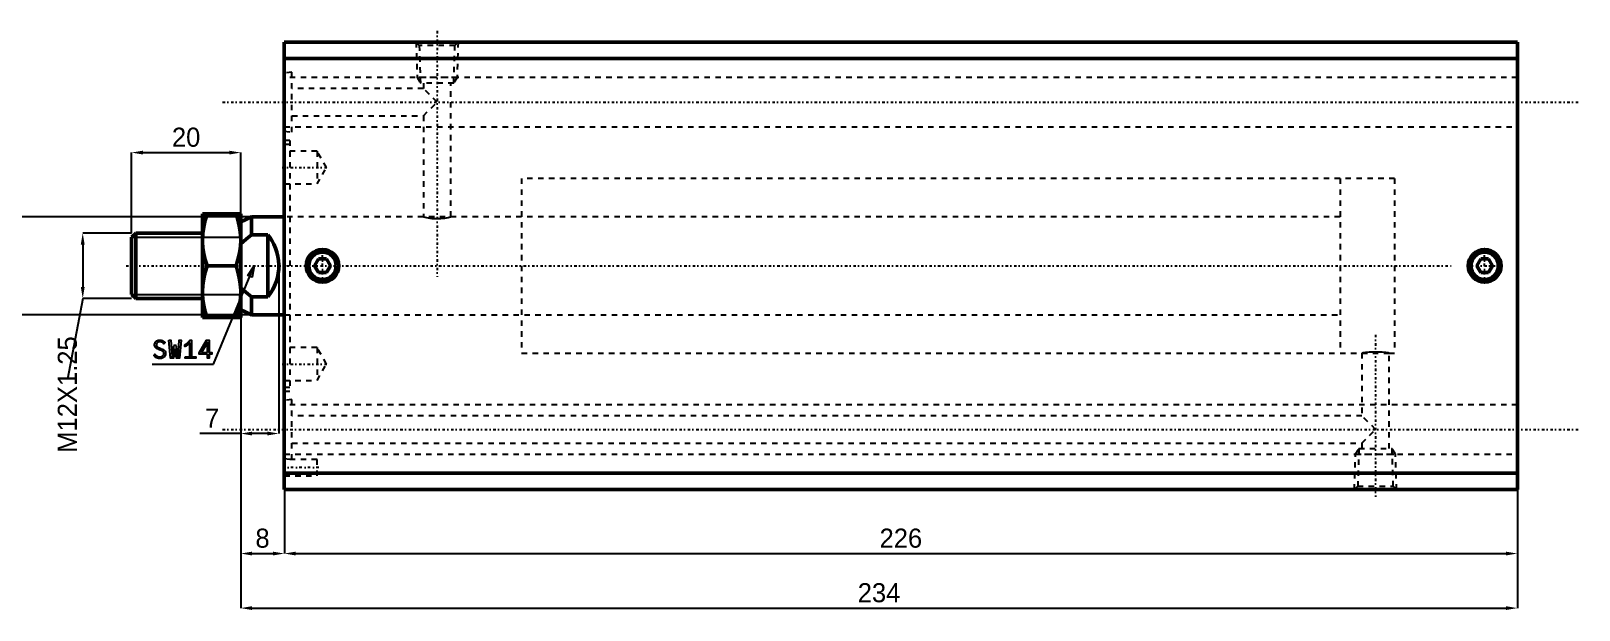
# Model space of a CAD drawing. Header units: millimetres. Extents: x -52 to 387, y -356 to 56.
# Drawn here: x 103.6 to 387.3, y -61.3 to 44.8 of the extents above; entities that cross this region are included whole.
import ezdxf

# ---------------------------------------------------------------- set-up
doc = ezdxf.new("R2010")
doc.units = ezdxf.units.MM
doc.linetypes.add('Center', pattern=[1.5, 0.45, -0.5, 0.05, -0.5])
doc.linetypes.add('Dashed', pattern=[2, 1, -1])
for name, color, linetype, lineweight in [('2d ConnectionPoints', 7, 'Continuous', 50), ('AM_0', 7, 'Continuous', 50), ('AM_5', 3, 'Continuous', 25), ('AM_7', 7, 'Center', 25), ('AM_9', 6, 'Dashed', 25)]:
    doc.layers.add(name, color=color, linetype=linetype, lineweight=lineweight)
doc.dimstyles.new('ISO-25', dxfattribs={"dimtxt": 2.5, "dimasz": 2.5, "dimexe": 1.25, "dimexo": 0.625, "dimtad": 1, "dimtxsty": 'Standard', "dimcen": 2.5, "dimadec": 0, "dimazin": 0, "dimtfac": 1, "dimtmove": 0, "dimatfit": 3, "dimfxl": 1, "dimarcsym": 0})

# ---------------------------------------------------------------- blocks, each defined once
blk = doc.blocks.new('1_JEXP_32_150ST_EX_rod_0_in_JEXP_FC_H_32_150ST_EX__0__2')
at = {"layer": 'AM_0'}
for p, q in [((-15, 9.5), (-8, 9.5)), ((-15, 9.5), (-15, -9.5)), ((-8, 9.5), (-8, -9.5)), ((-6, 9), (-8, 8.07)), ((0, 9), (-6, 9)), ((-6, 9), (-6, 5.66)), ((-27.23, 6), (-28, 5.23)), ((-15, 6), (-27.23, 6)), ((-27.23, 6), (-27.23, -6)), ((-28, 5.23), (-28, -5.23)), ((-3, 5.66), (-6, 5.66)), ((-3, 5.66), (-3, -5.66)), ((-8.85, 0), (-14.15, 0)), ((-28, -5.23), (-27.23, -6)), ((-6, -5.66), (-3, -5.66)), ((-6, -5.66), (-6, -9)), ((-27.23, -6), (-15, -6)), ((-8, -8.07), (-6, -9)), ((-8, -9.5), (-15, -9.5)), ((-6, -9), (0, -9))]:
    blk.add_line(p, q, dxfattribs=at)
for points in [[(-14.15, 9.5), (-14.5, 8.34), (-14.77, 7.17), (-14.94, 5.97), (-15, 4.75)], [(-8, 4.75), (-8, 5.09), (-8.08, 6.2), (-8.26, 7.3), (-8.52, 8.41), (-8.85, 9.5)], [(-15, 4.75), (-15, 4.41), (-14.92, 3.3), (-14.74, 2.2), (-14.48, 1.09), (-14.15, 0)], [(-8.85, 0), (-8.5, 1.16), (-8.23, 2.33), (-8.06, 3.53), (-8, 4.75)], [(-6, 5.66), (-7.02, 4.86), (-8, 4.01)], [(-3, -5.66), (-2.53, -5.03), (-2.12, -4.36), (-1.77, -3.65), (-1.49, -2.92), (-1.27, -2.17), (-1.11, -1.4), (-1.02, -0.62), (-1, 0.17), (-1.05, 0.95), (-1.17, 1.73), (-1.35, 2.49), (-1.6, 3.23), (-1.91, 3.95), (-2.29, 4.64), (-2.72, 5.3), (-3, 5.66)], [(-14.15, 0), (-14.5, -1.16), (-14.77, -2.33), (-14.94, -3.53), (-15, -4.75)], [(-8, -4.75), (-8, -4.41), (-8.08, -3.3), (-8.26, -2.2), (-8.52, -1.09), (-8.85, 0)], [(-15, -4.75), (-15, -5.09), (-14.92, -6.2), (-14.74, -7.3), (-14.48, -8.41), (-14.15, -9.5)], [(-8.85, -9.5), (-8.5, -8.34), (-8.23, -7.17), (-8.06, -5.97), (-8, -4.75)], [(-8, -4.01), (-7.03, -4.86), (-6, -5.66)]]:
    blk.add_lwpolyline(points, dxfattribs=at)
at = {"layer": 'AM_5'}
for p, q in [((-28, 5.23), (-8, 5.23)), ((-28, -5.23), (-8, -5.23))]:
    blk.add_line(p, q, dxfattribs=at)
at = {"layer": 'AM_7'}
blk.add_line((-29, 0), (214.07, 0), dxfattribs=at)
at = {"layer": 'AM_9'}
for p, q in [((203.5, 16), (193.5, 16)), ((193.5, 16), (193.5, -16)), ((203.5, 16), (203.5, -16)), ((193.5, 9), (0, 9)), ((0, -9), (193.5, -9)), ((193.5, -16), (203.5, -16))]:
    blk.add_line(p, q, dxfattribs=at)
blk = doc.blocks.new('2_JEXP_FC_H_32_150ST_body_0_in_JEXP_FC_H_32_150ST_EX__0__2')
at = {"layer": 'AM_0'}
for p, q in [((226, 41), (0, 41)), ((0, -41), (0, 41)), ((226, -41), (226, 41)), ((226, 38), (0, 38)), ((6.28, 1.25), (5.56, 0)), ((5.56, 0), (6.28, -1.25)), ((7.72, 1.25), (6.28, 1.25)), ((8.44, 0), (7.72, 1.25)), ((7.72, -1.25), (8.44, 0)), ((219.28, 1.25), (218.56, 0)), ((218.56, 0), (219.28, -1.25)), ((220.72, 1.25), (219.28, 1.25)), ((221.44, 0), (220.72, 1.25)), ((220.72, -1.25), (221.44, 0)), ((6.28, -1.25), (7.72, -1.25)), ((219.28, -1.25), (220.72, -1.25)), ((226, -38), (0, -38)), ((226, -41), (0, -41))]:
    blk.add_line(p, q, dxfattribs=at)
for centre, radius in [((7, 0), 3), ((220, 0), 3), ((7, 0), 2.5), ((220, 0), 2.5)]:
    blk.add_circle(centre, radius, dxfattribs=at)
at = {"layer": 'AM_5', "linetype": 'Dashed'}
for p, q in [((24.14, 41), (24.34, 34.5)), ((31.86, 41), (31.66, 34.5)), ((31.66, 34.5), (24.34, 34.5)), ((24.34, 34.5), (24.95, 33.5)), ((31.66, 34.5), (31.05, 33.5)), ((196.34, -34.5), (196.95, -33.5)), ((203.66, -34.5), (203.05, -33.5)), ((196.14, -41), (196.34, -34.5)), ((196.34, -34.5), (203.66, -34.5)), ((203.86, -41), (203.66, -34.5))]:
    blk.add_line(p, q, dxfattribs=at)
at = {"layer": 'AM_7'}
for p, q in [((28, 43.05), (28, -2.05)), ((-11.3, 30), (237.3, 30)), ((-0.39, 18), (8.12, 18)), ((7, -3.15), (7, 3.15)), ((220, -3.15), (220, 3.15)), ((216.85, 0), (223.15, 0)), ((200, -12.65), (200, -42.35)), ((-0.39, -18), (8.12, -18)), ((-11.3, -30), (237.3, -30)), ((6.3, -37), (-0.3, -37))]:
    blk.add_line(p, q, dxfattribs=at)
at = {"layer": 'AM_9'}
for p, q in [((24.14, 41), (24.74, 40.4)), ((24.74, 40.4), (24.95, 33.5)), ((31.26, 40.4), (24.74, 40.4)), ((31.05, 33.5), (31.26, 40.4)), ((31.26, 40.4), (31.86, 41)), ((1.4, 35.5), (0, 35.32)), ((226, 34.5), (0, 34.5)), ((1.4, 24.5), (1.4, 35.5)), ((25.5, 32.5), (1.4, 32.5)), ((31.05, 33.5), (24.95, 33.5)), ((25.5, 33.5), (25.5, 32.5)), ((28, 30), (25.5, 32.5)), ((30.5, 9), (30.5, 33.5)), ((25.5, 27.5), (28, 30)), ((1.4, 27.5), (25.5, 27.5)), ((25.5, 27.5), (25.5, 9)), ((0, 25.5), (226, 25.5)), ((0, 24.68), (1.4, 24.5)), ((1, 23), (0, 23)), ((1, 23), (1, -23)), ((1, 22.25), (0, 22.25)), ((6, 21), (0, 21)), ((7.73, 18), (6, 21)), ((6, 21), (6, 15)), ((6, 15), (7.73, 18)), ((0, 15), (6, 15)), ((203.5, 16), (43.5, 16)), ((43.5, 16), (43.5, -16)), ((203.5, 16), (203.5, -16)), ((25.5, 9), (0, 9)), ((43.5, 9), (30.5, 9)), ((0, -9), (43.5, -9)), ((6, -15), (0, -15)), ((7.73, -18), (6, -15)), ((6, -15), (6, -21)), ((43.5, -16), (197.5, -16)), ((197.5, -16), (197.5, -27.5)), ((202.49, -16), (203.5, -16)), ((202.5, -33.5), (202.5, -16)), ((6, -21), (7.73, -18)), ((0, -21), (6, -21)), ((0, -22.25), (1, -22.25)), ((0, -23), (1, -23)), ((1.4, -24.5), (0, -24.68)), ((226, -25.5), (0, -25.5)), ((1.4, -35.5), (1.4, -24.5)), ((197.5, -27.5), (1.4, -27.5)), ((200, -30), (197.5, -27.5)), ((197.5, -32.5), (200, -30)), ((1.4, -32.5), (197.5, -32.5)), ((196.95, -33.5), (196.74, -40.4)), ((196.95, -33.5), (203.05, -33.5)), ((197.5, -32.5), (197.5, -33.5)), ((203.26, -40.4), (203.05, -33.5)), ((0, -34.5), (226, -34.5)), ((0, -35.32), (1.4, -35.5)), ((6, -35.5), (0, -35.5)), ((6, -38.5), (6, -35.5)), ((0, -38.5), (6, -38.5)), ((196.74, -40.4), (196.14, -41)), ((196.74, -40.4), (203.26, -40.4)), ((203.86, -41), (203.26, -40.4))]:
    blk.add_line(p, q, dxfattribs=at)
for points in [[(25.5, 9), (25.5, 9), (25.54, 8.99), (25.65, 8.96), (25.82, 8.92), (26.05, 8.86), (26.34, 8.8), (26.67, 8.75), (27.05, 8.7), (27.45, 8.66), (27.88, 8.65), (28.28, 8.65), (28.69, 8.67), (29.06, 8.71), (29.42, 8.76), (29.74, 8.82), (30.01, 8.88), (30.23, 8.93), (30.39, 8.97), (30.5, 9)], [(202.5, -16), (202.5, -16), (202.44, -15.99), (202.32, -15.97), (202.13, -15.95), (201.89, -15.92), (201.58, -15.88), (201.24, -15.85), (200.85, -15.83), (200.45, -15.81), (200.02, -15.8), (199.61, -15.81), (199.2, -15.82), (198.82, -15.85), (198.47, -15.88), (198.16, -15.91), (197.9, -15.94), (197.71, -15.97), (197.57, -15.99), (197.5, -16)]]:
    blk.add_lwpolyline(points, dxfattribs=at)
blk = doc.blocks.new('*D19')
at = {"layer": 'AM_5', "color": 0, "lineweight": -2}
for p, q in [((150.03, -39.22), (150.03, -50.97)), ((376.03, -39.22), (376.03, -50.97)), ((152.13, -50.97), (373.93, -50.97))]:
    blk.add_line(p, q, dxfattribs=at)
at = {"layer": 'AM_5', "color": 0}
for points in [[(152.13, -50.62), (152.13, -51.32), (150.03, -50.97)], [(373.93, -51.32), (373.93, -50.62), (376.03, -50.97)]]:
    blk.add_solid(points, dxfattribs=at)
at = {"layer": 'Defpoints', "color": 0}
for p in [(150.03, -39.22), (376.03, -39.22), (376.03, -50.97)]:
    blk.add_point(p, dxfattribs=at)
at = {"layer": 'AM_5', "color": 0, "insert": (263.03, -48.17), "char_height": 3.5, "attachment_point": 5}
blk.add_mtext('226', dxfattribs=at)
blk = doc.blocks.new('*D20')
at = {"layer": 'AM_5', "color": 0, "lineweight": -2}
for p, q in [((142.03, -6.29), (142.03, -60.97)), ((376.03, -39.22), (376.03, -60.97)), ((144.13, -60.97), (373.93, -60.97))]:
    blk.add_line(p, q, dxfattribs=at)
at = {"layer": 'AM_5', "color": 0}
for points in [[(144.13, -60.62), (144.13, -61.32), (142.03, -60.97)], [(373.93, -61.32), (373.93, -60.62), (376.03, -60.97)]]:
    blk.add_solid(points, dxfattribs=at)
at = {"layer": 'Defpoints', "color": 0}
for p in [(142.03, -6.29), (376.03, -39.22), (376.03, -60.97)]:
    blk.add_point(p, dxfattribs=at)
at = {"layer": 'AM_5', "color": 0, "insert": (259.03, -58.17), "char_height": 3.5, "attachment_point": 5}
blk.add_mtext('234', dxfattribs=at)
blk = doc.blocks.new('*D21')
at = {"layer": 'AM_5', "color": 0, "lineweight": -2}
for p, q in [((142.03, -6.29), (142.03, -50.97)), ((150.03, -39.22), (150.03, -50.97)), ((144.13, -50.97), (147.93, -50.97))]:
    blk.add_line(p, q, dxfattribs=at)
at = {"layer": 'AM_5', "color": 0}
for points in [[(144.13, -50.62), (144.13, -51.32), (142.03, -50.97)], [(147.93, -51.32), (147.93, -50.62), (150.03, -50.97)]]:
    blk.add_solid(points, dxfattribs=at)
at = {"layer": 'Defpoints', "color": 0}
for p in [(142.03, -6.29), (150.03, -39.22), (150.03, -50.97)]:
    blk.add_point(p, dxfattribs=at)
at = {"layer": 'AM_5', "color": 0, "insert": (146.03, -48.17), "char_height": 3.5, "attachment_point": 5}
blk.add_mtext('8', dxfattribs=at)
blk = doc.blocks.new('*D22')
at = {"layer": 'AM_5', "color": 0, "lineweight": -2}
for p, q in [((150.03, 10.78), (90.28, 10.78)), ((90.28, 8.68), (90.28, 6.91)), ((90.28, -5.12), (90.28, -3.36)), ((150.03, -7.22), (90.28, -7.22))]:
    blk.add_line(p, q, dxfattribs=at)
at = {"layer": 'AM_5', "color": 0}
for points in [[(90.63, 8.68), (89.93, 8.68), (90.28, 10.78)], [(89.93, -5.12), (90.63, -5.12), (90.28, -7.22)]]:
    blk.add_solid(points, dxfattribs=at)
at = {"layer": 'Defpoints', "color": 0}
for p in [(150.03, 10.78), (90.28, -7.22), (150.03, -7.22)]:
    blk.add_point(p, dxfattribs=at)
at = {"layer": 'AM_5', "color": 0, "insert": (90.28, 1.78), "char_height": 3.5, "attachment_point": 5, "rotation": 90}
blk.add_mtext('Ø18', dxfattribs=at)
blk = doc.blocks.new('*D23')
at = {"layer": 'AM_5', "color": 0, "lineweight": -2}
for p, q in [((122.03, 7.78), (113.08, 7.78)), ((113.08, 5.68), (113.08, -2.12)), ((113.08, -4.22), (110.28, -19.02)), ((122.03, -4.22), (113.08, -4.22))]:
    blk.add_line(p, q, dxfattribs=at)
at = {"layer": 'AM_5', "color": 0}
for points in [[(113.43, 5.68), (112.73, 5.68), (113.08, 7.78)], [(112.73, -2.12), (113.43, -2.12), (113.08, -4.22)]]:
    blk.add_solid(points, dxfattribs=at)
at = {"layer": 'Defpoints', "color": 0}
for p in [(122.03, 7.78), (113.08, -4.22), (122.03, -4.22)]:
    blk.add_point(p, dxfattribs=at)
at = {"layer": 'AM_5', "color": 0, "insert": (110.28, -21.82), "char_height": 3.5, "attachment_point": 5, "rotation": 90}
blk.add_mtext('M12X1.25', dxfattribs=at)
blk = doc.blocks.new('*D24')
at = {"layer": 'AM_5', "color": 0, "lineweight": -2}
for p, q in [((149.03, 1.78), (149.03, -28.97)), ((142.03, -7.22), (142.03, -28.97)), ((142.03, -28.97), (134.56, -28.97)), ((146.93, -28.97), (144.13, -28.97))]:
    blk.add_line(p, q, dxfattribs=at)
at = {"layer": 'AM_5', "color": 0}
for points in [[(144.13, -28.62), (144.13, -29.32), (142.03, -28.97)], [(146.93, -29.32), (146.93, -28.62), (149.03, -28.97)]]:
    blk.add_solid(points, dxfattribs=at)
at = {"layer": 'Defpoints', "color": 0}
for p in [(149.03, 1.78), (142.03, -7.22), (142.03, -28.97)]:
    blk.add_point(p, dxfattribs=at)
at = {"layer": 'AM_5', "color": 0, "insert": (136.78, -26.17), "char_height": 3.5, "attachment_point": 5}
blk.add_mtext('7', dxfattribs=at)
blk = doc.blocks.new('*D25')
at = {"layer": 'AM_5', "color": 0, "lineweight": -2}
for p, q in [((122.03, 7.78), (122.03, 22.53)), ((124.13, 22.53), (139.93, 22.53)), ((142.03, 10.78), (142.03, 22.53))]:
    blk.add_line(p, q, dxfattribs=at)
at = {"layer": 'AM_5', "color": 0}
for points in [[(124.13, 22.88), (124.13, 22.18), (122.03, 22.53)], [(139.93, 22.18), (139.93, 22.88), (142.03, 22.53)]]:
    blk.add_solid(points, dxfattribs=at)
at = {"layer": 'Defpoints', "color": 0}
for p in [(142.03, 22.53), (142.03, 10.78), (122.03, 7.78)]:
    blk.add_point(p, dxfattribs=at)
at = {"layer": 'AM_5', "color": 0, "insert": (132.03, 25.33), "char_height": 3.5, "attachment_point": 5}
blk.add_mtext('20', dxfattribs=at)

msp = doc.modelspace()

# ---------------------------------------------------------------- linework, layer by layer
at = {"layer": '2d ConnectionPoints'}
msp.add_point((150.027, 1.776), dxfattribs=at)
at = {"layer": 'AM_5'}
for p, q in [((137.027, -16.224), (144.527, 1.776)), ((125.827, -16.224), (137.027, -16.224))]:
    msp.add_line(p, q, dxfattribs=at)
for points in [[(144.527, 1.776), (144.107, -0.324), (143.331, -0.001), (144.527, 1.776)], [(126.309, -14.444), (126.309, -14.444), (126.393, -14.532), (126.52, -14.648), (126.52, -14.648), (126.647, -14.743), (126.732, -14.796), (126.732, -14.796), (126.818, -14.839), (126.949, -14.885), (126.949, -14.885), (127.085, -14.91), (127.178, -14.915), (127.178, -14.915), (127.253, -14.912), (127.364, -14.897), (127.364, -14.897), (127.473, -14.868), (127.545, -14.841), (127.545, -14.841), (127.614, -14.809), (127.708, -14.751), (127.708, -14.751), (127.79, -14.681), (127.838, -14.628), (127.838, -14.628), (127.879, -14.571), (127.923, -14.478), (127.923, -14.478), (127.947, -14.376), (127.951, -14.303), (127.951, -14.303), (127.947, -14.233), (127.924, -14.135), (127.924, -14.135), (127.882, -14.048), (127.843, -13.996), (127.843, -13.996), (127.798, -13.948), (127.724, -13.883), (127.724, -13.883), (127.641, -13.826), (127.581, -13.793), (127.581, -13.793), (127.515, -13.762), (127.401, -13.712), (127.401, -13.712), (127.27, -13.66), (127.173, -13.623), (126.991, -13.555), (126.991, -13.555), (126.91, -13.521), (126.796, -13.468), (126.796, -13.468), (126.693, -13.414), (126.63, -13.377), (126.63, -13.377), (126.57, -13.337), (126.488, -13.265), (126.488, -13.265), (126.413, -13.179), (126.367, -13.114), (126.367, -13.114), (126.327, -13.043), (126.284, -12.924), (126.284, -12.924), (126.261, -12.789), (126.257, -12.69), (126.257, -12.69), (126.261, -12.594), (126.284, -12.457), (126.284, -12.457), (126.327, -12.33), (126.367, -12.251), (126.367, -12.251), (126.415, -12.177), (126.504, -12.078), (126.504, -12.078), (126.611, -11.995), (126.693, -11.947), (126.693, -11.947), (126.783, -11.908), (126.931, -11.865), (126.931, -11.865), (127.094, -11.841), (127.212, -11.837), (127.212, -11.837), (127.299, -11.839), (127.422, -11.851), (127.422, -11.851), (127.535, -11.873), (127.606, -11.893), (127.606, -11.893), (127.672, -11.917), (127.767, -11.959), (127.767, -11.959), (127.855, -12.008), (127.91, -12.045), (127.91, -12.045), (127.965, -12.086), (128.05, -12.157), (128.05, -12.157), (128.14, -12.238), (128.202, -12.299), (127.972, -12.501), (127.972, -12.501), (127.906, -12.432), (127.8, -12.342), (127.8, -12.342), (127.686, -12.269), (127.604, -12.229), (127.604, -12.229), (127.521, -12.197), (127.398, -12.162), (127.398, -12.162), (127.275, -12.143), (127.194, -12.14), (127.194, -12.14), (127.125, -12.142), (127.029, -12.157), (127.029, -12.157), (126.94, -12.184), (126.884, -12.209), (126.884, -12.209), (126.833, -12.239), (126.765, -12.292), (126.765, -12.292), (126.708, -12.356), (126.676, -12.403), (126.676, -12.403), (126.65, -12.455), (126.621, -12.538), (126.621, -12.538), (126.605, -12.627), (126.602, -12.69), (126.602, -12.69), (126.606, -12.764), (126.628, -12.865), (126.628, -12.865), (126.668, -12.954), (126.705, -13.006), (126.705, -13.006), (126.748, -13.054), (126.82, -13.119), (126.82, -13.119), (126.901, -13.174), (126.959, -13.205), (126.959, -13.205), (127.025, -13.236), (127.139, -13.284), (127.139, -13.284), (127.272, -13.336), (127.371, -13.373), (127.371, -13.373), (127.485, -13.415), (127.637, -13.476), (127.637, -13.476), (127.769, -13.533), (127.844, -13.571), (127.844, -13.571), (127.913, -13.61), (128.009, -13.68), (128.009, -13.68), (128.095, -13.764), (128.147, -13.828), (128.147, -13.828), (128.192, -13.898), (128.241, -14.018), (128.241, -14.018), (128.267, -14.154), (128.272, -14.255), (128.272, -14.255), (128.267, -14.361), (128.239, -14.512), (128.239, -14.512), (128.186, -14.654), (128.138, -14.744), (128.138, -14.744), (128.08, -14.829), (127.976, -14.942), (127.976, -14.942), (127.853, -15.039), (127.76, -15.094), (127.76, -15.094), (127.66, -15.14), (127.499, -15.19), (127.499, -15.19), (127.326, -15.217), (127.203, -15.222), (127.203, -15.222), (126.952, -15.199), (126.603, -15.078), (126.603, -15.078), (126.285, -14.852), (126.09, -14.644), (126.309, -14.444)], [(128.886, -11.876), (129.232, -11.876), (129.446, -14.86), (129.491, -14.883), (129.837, -12.795), (130.151, -12.795), (130.492, -14.883), (130.547, -14.86), (130.742, -11.876), (131.097, -11.876), (130.815, -15.174), (130.262, -15.174), (130.01, -13.582), (130.01, -13.55), (129.982, -13.55), (129.982, -13.582), (129.694, -15.174), (129.159, -15.174), (128.886, -11.876)], [(131.852, -14.883), (132.689, -14.883), (132.689, -12.422), (132.689, -12.422), (132.644, -12.467), (132.568, -12.538), (132.568, -12.538), (132.482, -12.612), (132.418, -12.663), (132.418, -12.663), (132.353, -12.714), (132.254, -12.786), (132.254, -12.786), (132.153, -12.853), (132.086, -12.895), (132.086, -12.895), (132.021, -12.933), (131.93, -12.979), (131.93, -12.979), (131.848, -13.012), (131.797, -13.027), (131.797, -12.681), (131.797, -12.681), (131.86, -12.651), (131.957, -12.595), (131.957, -12.595), (132.061, -12.525), (132.133, -12.471), (132.133, -12.471), (132.205, -12.412), (132.311, -12.321), (132.311, -12.321), (132.412, -12.227), (132.478, -12.162), (132.478, -12.162), (132.54, -12.098), (132.623, -12.009), (132.623, -12.009), (132.694, -11.926), (132.735, -11.876), (133.026, -11.876), (133.026, -14.883), (133.786, -14.883), (133.786, -15.174), (131.852, -15.174), (131.852, -14.883)], [(135.924, -14.446), (134.449, -14.446), (134.449, -14.151), (135.792, -11.876), (136.242, -11.876), (136.242, -14.139), (136.734, -14.139), (136.734, -14.446), (136.242, -14.446), (136.242, -15.174), (135.924, -15.174), (135.924, -14.446)], [(135.928, -14.139), (135.928, -12.258), (134.841, -14.139), (135.928, -14.139)]]:
    msp.add_lwpolyline(points, dxfattribs=at)

# ---------------------------------------------------------------- block references
for name in ['2_JEXP_FC_H_32_150ST_body_0_in_JEXP_FC_H_32_150ST_EX__0__2', '1_JEXP_32_150ST_EX_rod_0_in_JEXP_FC_H_32_150ST_EX__0__2']:
    msp.add_blockref(name, (150.027, 1.776))

# ---------------------------------------------------------------- dimensions: what is measured, and where the dimension line sits
for base, p1, p2, text, picture, middle in [((142.027, 22.526), (122.027, 7.776), (142.027, 10.776), '20', '*D25', (132.027, 22.526)), ((142.027, -28.974), (149.027, 1.776), (142.027, -7.224), '7', '*D24', (136.777, -28.974)), ((376.027, -60.974), (142.027, -6.292), (376.027, -39.224), '234', '*D20', (259.027, -60.974)), ((150.027, -50.974), (142.027, -6.292), (150.027, -39.224), '8', '*D21', (146.027, -50.974)), ((376.027, -50.974), (150.027, -39.224), (376.027, -39.224), '226', '*D19', (263.027, -50.974))]:
    dim = msp.add_linear_dim(base=base, p1=p1, p2=p2, text=text, dimstyle='ISO-25', override={"dimtxt": 3.5, "dimasz": 2.1, "dimexe": 0, "dimexo": 0, "dimgap": 1.05}, dxfattribs=at)
    dim.commit()
    dim.dimension.update_dxf_attribs({"geometry": picture, "text_midpoint": middle, "dimtype": 160})
for base, p1, p2, text, picture, middle in [((90.277, -7.224), (150.027, 10.776), (150.027, -7.224), 'Ø18', '*D22', (90.277, 1.776)), ((113.077, -4.224), (122.027, 7.776), (122.027, -4.224), 'M12X1.25', '*D23', (110.277, -21.824))]:
    dim = msp.add_linear_dim(base=base, p1=p1, p2=p2, angle=90, text=text, dimstyle='ISO-25', override={"dimtxt": 3.5, "dimasz": 2.1, "dimexe": 0, "dimexo": 0, "dimgap": 1.05}, dxfattribs=at)
    dim.commit()
    dim.dimension.update_dxf_attribs({"geometry": picture, "text_midpoint": middle, "dimtype": 160, "text_rotation": 90})

doc.saveas('drawing.dxf')
